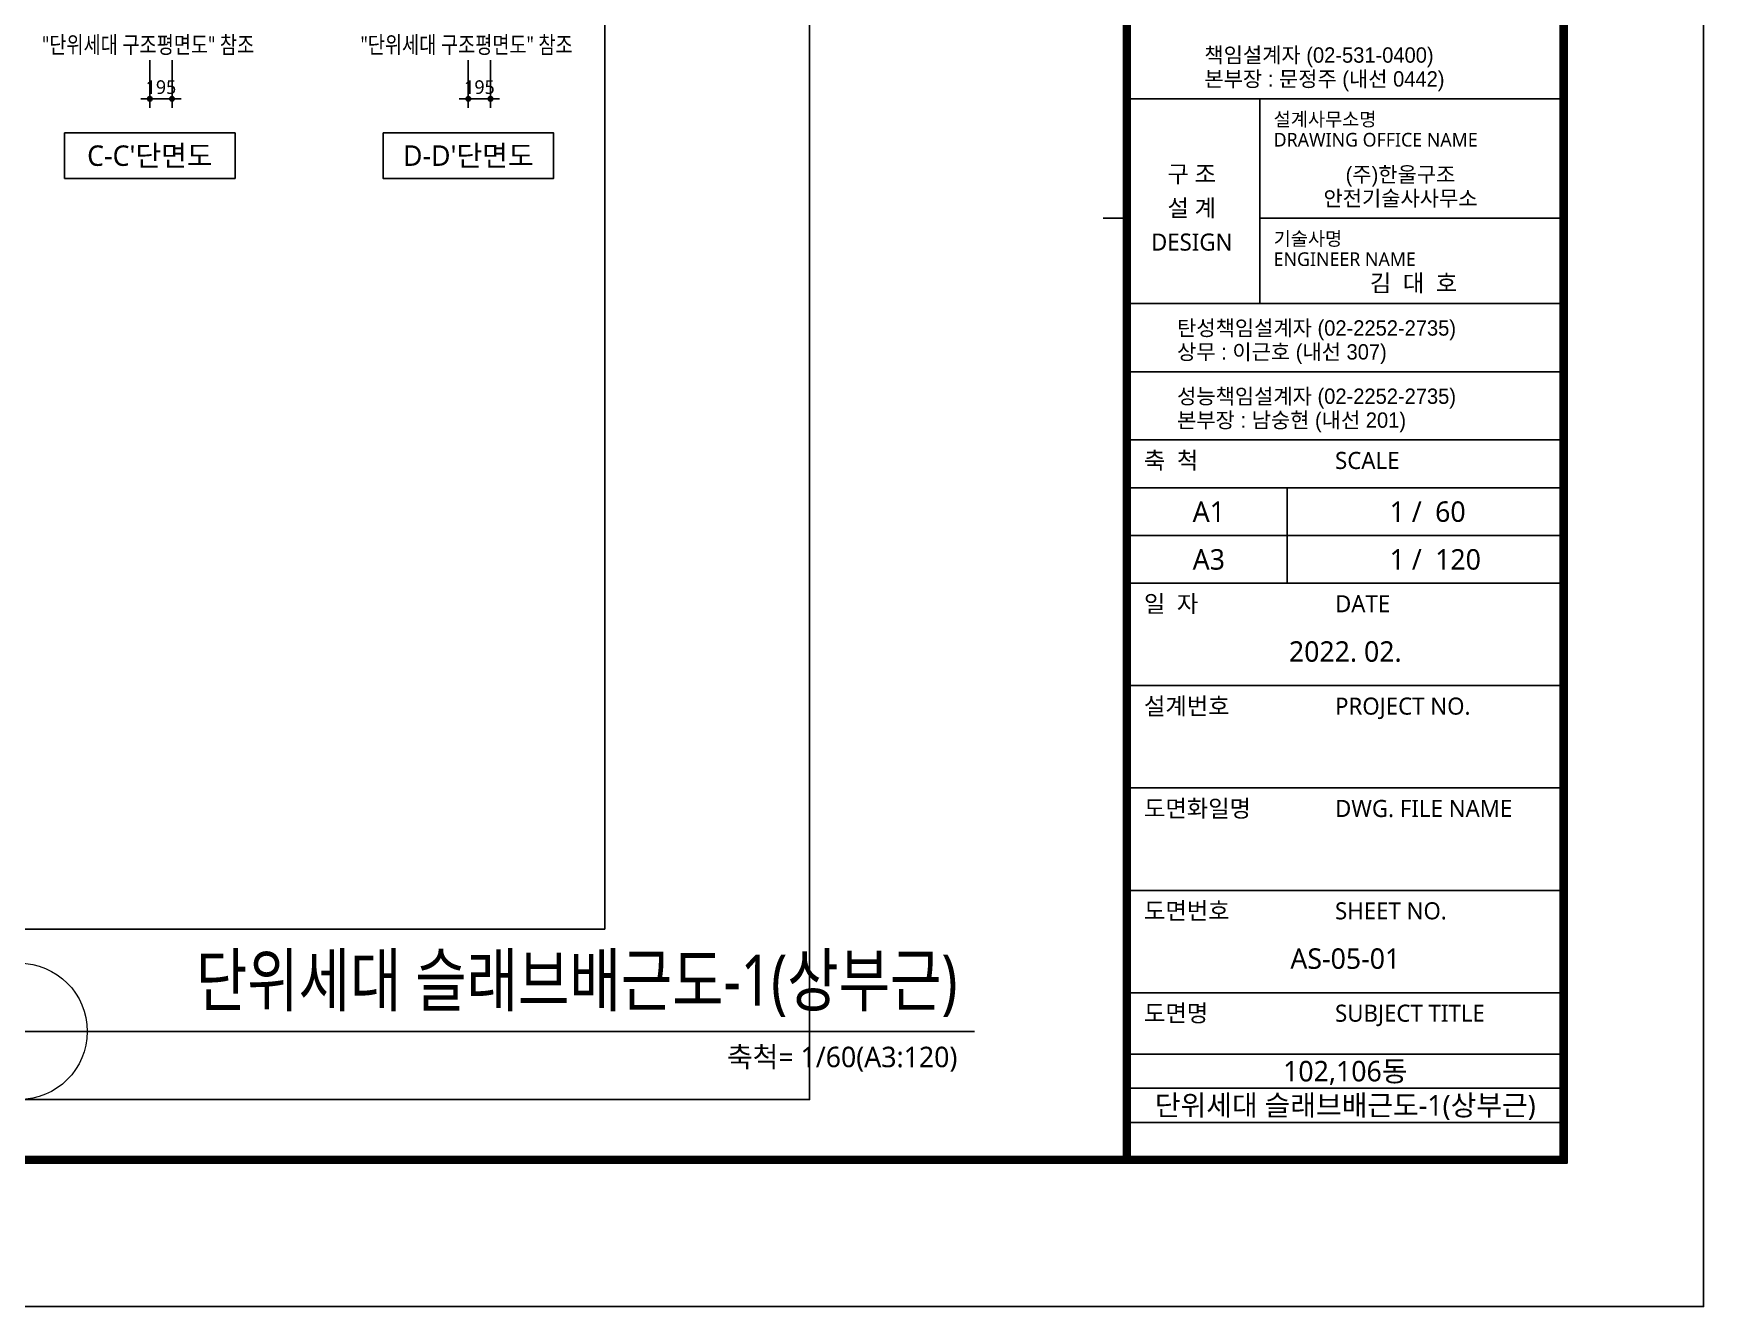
# Model space of a CAD drawing. Header units: millimetres. Extents: x 350420 to 672135, y -312840 to -44390.
# Drawn here: x 386196 to 400880, y -312840 to -301645 of the extents above; entities that cross this region are included whole.
import ezdxf
from ezdxf.enums import TextEntityAlignment as Align

# ---------------------------------------------------------------- set-up
doc = ezdxf.new("R2010")
doc.units = ezdxf.units.MM
doc.header["$LTSCALE"] = 65
doc.linetypes.add('FORM_고양장항A-1BL-S-성능$0$HID', pattern=[2.3, 1.5, -0.8])
doc.layers.get('Defpoints').update_dxf_attribs({"color": 145})
doc.layers.add('DEFPOINT', color=144, linetype='Continuous', plot=False)
doc.layers.add('FORM_고양장항A-1BL-S-성능$0$DEFPOINT', color=144, linetype='Continuous', plot=False)
for name, color, linetype in [('DIM', 7, 'Continuous'), ('FORM_고양장항A-1BL-S-성능$0$FORM', 7, 'Continuous'), ('FORM_고양장항A-1BL-S-성능$0$FTEXT', 3, 'Continuous'), ('FORM_고양장항A-1BL-S-성능$0$시흥장현 A-9BL(건축폼)$0$FORM TEXT', 7, 'Continuous'), ('LEADER', 7, 'Continuous')]:
    doc.layers.add(name, color=color, linetype=linetype)
doc.layers.add('TEXT', color=3, linetype='Continuous', lineweight=9)
doc.styles.add('FORM_고양장항A-1BL-S-성능$0$맑은고딕', font='malgun.ttf')
doc.styles.add('FORM_고양장항A-1BL-S-성능$0$시흥장현 A-9BL(건축폼)$0$FORM-의정부고산(건축)$0$돋움', font='Dotum.ttf')
doc.styles.add('맑은고딕', font='malgun.ttf')
doc.dimstyles.new('DIM_40', dxfattribs={"dimscale": 40, "dimtxt": 3, "dimasz": 1, "dimexe": 2, "dimexo": 1.5, "dimgap": 1, "dimtad": 1, "dimdec": 0, "dimzin": 0, "dimdsep": 46, "dimtxsty": '맑은고딕', "dimblk1": 'DIMDOT', "dimblk2": 'DIMDOT', "dimsah": 1, "dimcen": 0.09, "dimdle": 2, "dimclrd": 7, "dimclre": 7, "dimclrt": 6, "dimadec": 0, "dimazin": 0, "dimtfac": 1, "dimtdec": 0, "dimtix": 1, "dimtmove": 2, "dimatfit": 3, "dimldrblk": 'DIMDOT', "dimfxl": 0, "dimtolj": 1, "dimtzin": 0, "dimarcsym": 0})

# ---------------------------------------------------------------- blocks, each defined once
blk = doc.blocks.new('DIMDOT')
at = {"layer": 'DIM', "linetype": 'Continuous'}
blk.add_line((-2, 0), (2, 0), dxfattribs=at)
for radius in [0.5, 0.25]:
    blk.add_circle((0, 0), radius, dxfattribs=at)
blk = doc.blocks.new('*D1646')
at = {"layer": 'Defpoints', "color": 0, "transparency": 16777216}
for p in [(390020, -301820), (390215, -301820), (390215, -302220)]:
    blk.add_point(p, dxfattribs=at)
at = {"layer": 'DIM', "color": 7, "lineweight": -2, "transparency": 16777216}
for p, q in [((390020, -301880), (390020, -302300)), ((390215, -301880), (390215, -302300)), ((389980, -302220), (389940, -302220)), ((390020, -302220), (390215, -302220)), ((390255, -302220), (390295, -302220))]:
    blk.add_line(p, q, dxfattribs=at)
at = {"layer": 'DIM', "color": 7, "lineweight": -2, "transparency": 16777216, "xscale": 40, "yscale": 40, "zscale": 40}
blk.add_blockref('DIMDOT', (390020, -302220), dxfattribs=at)
at = {"layer": 'DIM', "color": 7, "lineweight": -2, "transparency": 16777216, "xscale": 40, "yscale": 40, "zscale": 40, "rotation": 180}
blk.add_blockref('DIMDOT', (390215, -302220), dxfattribs=at)
at = {"layer": 'DIM', "color": 6, "transparency": 16777216, "insert": (390118, -302118), "char_height": 120, "attachment_point": 5, "style": '맑은고딕'}
blk.add_mtext('\\A1;195', dxfattribs=at)
blk = doc.blocks.new('*D1647')
at = {"layer": 'Defpoints', "color": 0, "transparency": 16777216}
for p in [(387220, -301820), (387415, -301820), (387415, -302220)]:
    blk.add_point(p, dxfattribs=at)
at = {"layer": 'DIM', "color": 7, "lineweight": -2, "transparency": 16777216}
for p, q in [((387220, -301880), (387220, -302300)), ((387415, -301880), (387415, -302300)), ((387180, -302220), (387140, -302220)), ((387220, -302220), (387415, -302220)), ((387455, -302220), (387495, -302220))]:
    blk.add_line(p, q, dxfattribs=at)
at = {"layer": 'DIM', "color": 7, "lineweight": -2, "transparency": 16777216, "xscale": 40, "yscale": 40, "zscale": 40}
blk.add_blockref('DIMDOT', (387220, -302220), dxfattribs=at)
at = {"layer": 'DIM', "color": 7, "lineweight": -2, "transparency": 16777216, "xscale": 40, "yscale": 40, "zscale": 40, "rotation": 180}
blk.add_blockref('DIMDOT', (387415, -302220), dxfattribs=at)
at = {"layer": 'DIM', "color": 6, "transparency": 16777216, "insert": (387318, -302118), "char_height": 120, "attachment_point": 5, "style": '맑은고딕'}
blk.add_mtext('\\A1;195', dxfattribs=at)
blk = doc.blocks.new('FORM_고양장항A-1BL-S-성능')
at = {"layer": 'FORM_고양장항A-1BL-S-성능$0$DEFPOINT', "color": 1}
blk.add_line((753, 159.5), (756, 159.5), dxfattribs=at)
at = {"layer": 'FORM_고양장항A-1BL-S-성능$0$DEFPOINT', "linetype": 'FORM_고양장항A-1BL-S-성능$0$HID'}
for p, q in [((820, 37), (757, 37)), ((820, 32), (757, 32)), ((820, 27), (757, 27))]:
    blk.add_line(p, q, dxfattribs=at)
at = {"layer": 'FORM_고양장항A-1BL-S-성능$0$DEFPOINT'}
blk.add_lwpolyline([(0, 594), (0, 0), (841, 0), (841, 594), (0, 594)], dxfattribs=at)
at = {"layer": 'FORM_고양장항A-1BL-S-성능$0$FORM'}
for p, q in [((820, 177), (757, 177)), ((776, 177), (776, 147)), ((776, 159.5), (820, 159.5)), ((820, 147), (757, 147)), ((820, 137), (757, 137)), ((820, 127), (757, 127)), ((820, 127), (757, 127)), ((820, 120), (757, 120)), ((780, 120), (780, 106)), ((820, 113), (757, 113)), ((820, 106), (757, 106)), ((820, 91), (757, 91)), ((820, 76), (757, 76)), ((820, 61), (757, 61)), ((820, 46), (757, 46))]:
    blk.add_line(p, q, dxfattribs=at)
for points in [[(25, 573), (25, 21), (757, 21), (757, 573)], [(26, 572), (26, 22), (756, 22), (756, 572)], [(757, 572), (757, 22), (820, 22), (820, 572)]]:
    blk.add_lwpolyline(points, close=True, dxfattribs=at)
at = {"layer": 'FORM_고양장항A-1BL-S-성능$0$FORM', "const_width": 1}
blk.add_lwpolyline([(25.5, 572.5), (25.5, 21.5), (756.5, 21.5), (756.5, 572.5)], close=True, dxfattribs=at)
blk.add_lwpolyline([(757, 21.5), (820.5, 21.5), (820.5, 572.5), (757, 572.5)], dxfattribs=at)
at = {"layer": 'FORM_고양장항A-1BL-S-성능$0$FORM'}
blk.add_lwpolyline([(757, 21), (821, 21), (821, 573), (757, 573)], dxfattribs=at)
at = {"layer": 'FORM_고양장항A-1BL-S-성능$0$FTEXT', "style": 'FORM_고양장항A-1BL-S-성능$0$맑은고딕'}
for s, height, p in [('설계사무소명', 2, (778, 174)), ('DRAWING OFFICE NAME', 2, (778, 171)), ('기술사명', 2, (778, 156.5)), ('ENGINEER NAME', 2, (778, 153.5)), ('축  척', 2.5, (759, 124)), ('SCALE', 2.5, (787, 124)), ('1 /', 3, (795, 116.5)), ('1 /', 3, (795, 109.5)), ('일  자', 2.5, (759, 103)), ('DATE', 2.5, (787, 103)), ('설계번호', 2.5, (759, 88)), ('PROJECT NO.', 2.5, (787, 88)), ('도면화일명', 2.5, (759, 73)), ('DWG. FILE NAME', 2.5, (787, 73)), ('도면번호', 2.5, (759, 58)), ('SHEET NO.', 2.5, (787, 58)), ('도면명', 2.5, (759, 43)), ('SUBJECT TITLE', 2.5, (787, 43))]:
    blk.add_text(s, height=height, dxfattribs=at).set_placement(p, align=Align.MIDDLE_LEFT)
for s, height, p in [('구 조', 2.5, (766, 166)), ('설 계', 2.5, (766, 161)), ('DESIGN', 2.5, (766, 156)), ('김  대  호', 2.5, (798.5, 150)), ('A1', 3, (768.5, 116.5)), ('A3', 3, (768.5, 109.5)), ('2022. 02.', 3, (788.5, 96))]:
    blk.add_text(s, height=height, dxfattribs=at).set_placement(p, align=Align.MIDDLE_CENTER)
at = {"layer": 'FORM_고양장항A-1BL-S-성능$0$시흥장현 A-9BL(건축폼)$0$FORM TEXT', "color": 3, "style": 'FORM_고양장항A-1BL-S-성능$0$시흥장현 A-9BL(건축폼)$0$FORM-의정부고산(건축)$0$돋움'}
for s, p in [('책임설계자 (02-531-0400)', (767.85, 182.29)), ('본부장 : 문정주 (내선 0442)', (767.85, 178.79)), ('탄성책임설계자 (02-2252-2735)', (763.85, 142.29)), ('상무 : 이근호 (내선 307)', (763.85, 138.79)), ('성능책임설계자 (02-2252-2735)', (763.85, 132.29)), ('본부장 : 남숭현 (내선 201)', (763.85, 128.79))]:
    blk.add_text(s, height=2.25, dxfattribs=at).set_placement(p)
for s, p in [('(주)한울구조', (796.59, 165.91)), ('안전기술사사무소', (796.59, 162.41))]:
    blk.add_text(s, height=2.25, dxfattribs=at).set_placement(p, align=Align.MIDDLE_CENTER)

msp = doc.modelspace()

# ---------------------------------------------------------------- linework, layer by layer
at = {"layer": 'DEFPOINT'}
msp.add_line((394470, -310420), (385470, -310420), dxfattribs=at)
for points in [[(354980, -280095), (393020, -280095), (393020, -311020), (354980, -311020)], [(356780, -281595), (391220, -281595), (391220, -309520), (356780, -309520)]]:
    msp.add_lwpolyline(points, close=True, dxfattribs=at)
at = {"layer": 'LEADER'}
for points in [[(386470, -302520), (386470, -302920), (387970, -302920), (387970, -302520)], [(389270, -302520), (389270, -302920), (390770, -302920), (390770, -302520)]]:
    msp.add_lwpolyline(points, close=True, dxfattribs=at)
at = {"layer": 'TEXT'}
msp.add_line((386670, -310420), (394470, -310420), dxfattribs=at)
msp.add_circle((386070, -310420), 600, dxfattribs=at)

# ---------------------------------------------------------------- block references
at = {"xscale": 60, "yscale": 60, "zscale": 60}
msp.add_blockref('FORM_고양장항A-1BL-S-성능', (350420, -312840), dxfattribs=at)

# ---------------------------------------------------------------- texts
at = {"layer": 'TEXT', "style": '맑은고딕', "width": 0.8}
for p in [(387205, -301745), (390005, -301745)]:
    msp.add_text('"단위세대 구조평면도" 참조', height=150, dxfattribs=at).set_placement(p, align=Align.MIDDLE_CENTER)
at = {"layer": 'TEXT', "color": 6, "style": '맑은고딕'}
for s, p in [("C-C'단면도", (387220, -302720)), ("D-D'단면도", (390020, -302720))]:
    msp.add_text(s, height=180, dxfattribs=at).set_placement(p, align=Align.MIDDLE_CENTER)
at = {"layer": 'TEXT', "style": '맑은고딕'}
for s, p in [('60', (398520, -305850)), ('120', (398520, -306270))]:
    msp.add_text(s, height=180, dxfattribs=at).set_placement(p, align=Align.MIDDLE_LEFT)
at = {"layer": 'TEXT', "style": '맑은고딕', "width": 0.8}
msp.add_text('단위세대 슬래브배근도-1(상부근)', height=450, dxfattribs=at).set_placement((394320, -309970), align=Align.MIDDLE_RIGHT)
at = {"layer": 'TEXT', "style": '맑은고딕'}
for s, p in [('AS-05-01', (397730, -309780)), ('102,106동', (397730, -310770)), ('단위세대 슬래브배근도-1(상부근)', (397730, -311070))]:
    msp.add_text(s, height=180, dxfattribs=at).set_placement(p, align=Align.MIDDLE_CENTER)
msp.add_text('축척= 1/60(A3:120)', height=180, dxfattribs=at).set_placement((394320, -310645), align=Align.MIDDLE_RIGHT)

# ---------------------------------------------------------------- dimensions: what is measured, and where the dimension line sits
at = {"layer": 'DIM'}
for base, p1, p2, picture, middle in [((387415, -302220), (387220, -301820), (387415, -301820), '*D1647', (387317.5, -302117.6)), ((390215, -302220), (390020, -301820), (390215, -301820), '*D1646', (390117.5, -302117.6))]:
    dim = msp.add_linear_dim(base=base, p1=p1, p2=p2, dimstyle='DIM_40', dxfattribs=at)
    dim.commit()
    dim.dimension.update_dxf_attribs({"geometry": picture, "text_midpoint": middle})

doc.saveas('drawing.dxf')
